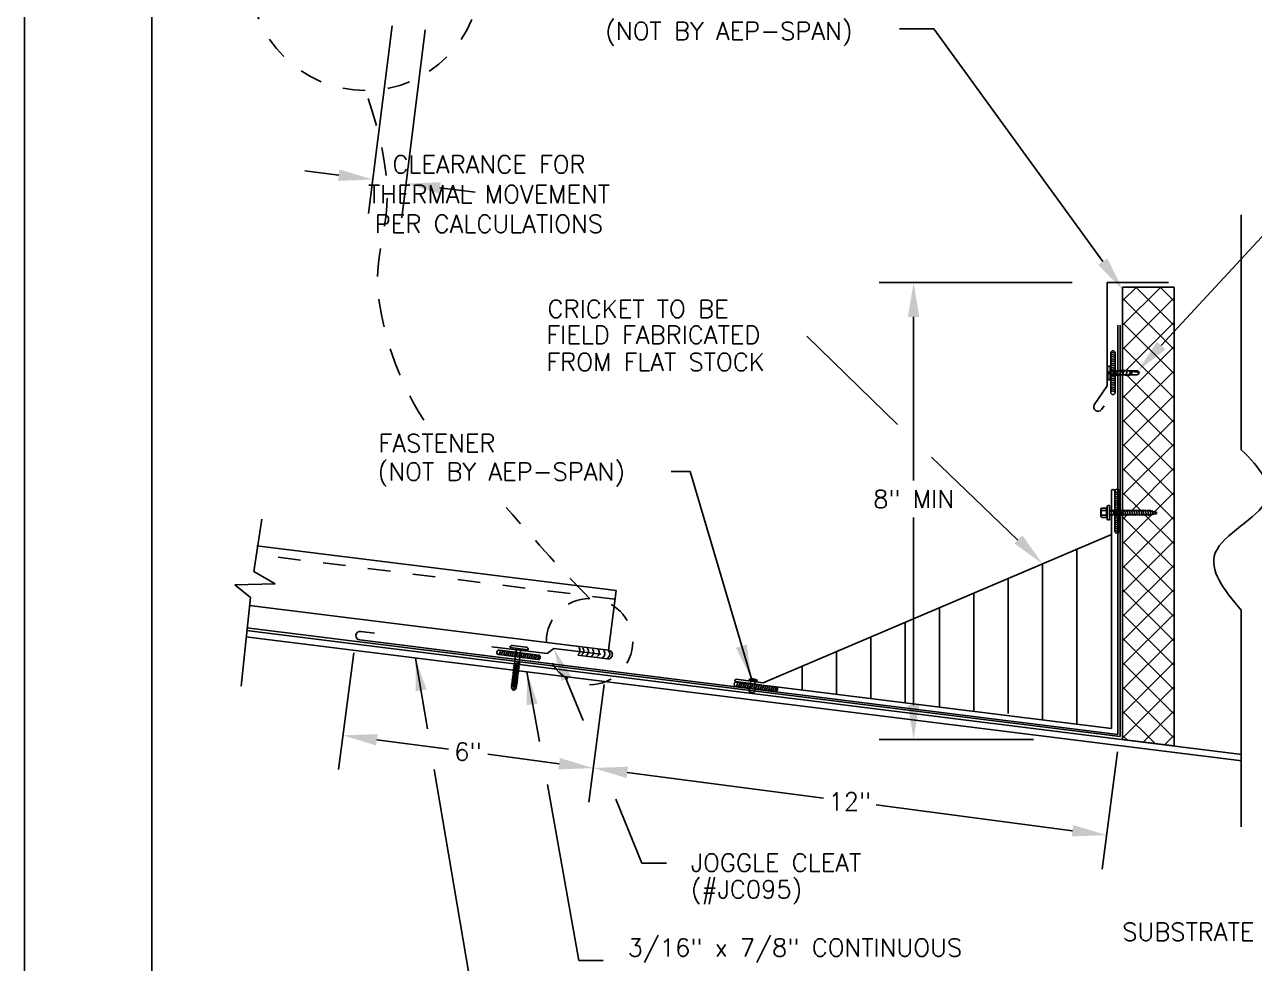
# Model space of a CAD drawing. Extents: x 109.9 to 118.4, y -49.8 to -38.8.
# Drawn here: x 109.92 to 115.36, y -47.36 to -43.22 of the extents above; entities that cross this region are included whole.
import ezdxf

# ---------------------------------------------------------------- set-up
doc = ezdxf.new("R2010")
doc.units = 0
doc.header["$LTSCALE"] = 0.5
doc.header["$MEASUREMENT"] = 0
for name, pattern in [('DASHED', [0.75, 0.5, -0.25]), ('DASHED2', [0.375, 0.25, -0.125]), ('HIDDEN2', [0.1875, 0.125, -0.0625])]:
    doc.linetypes.add(name, pattern=pattern)
for name, color, linetype in [('BORDER', 9, 'CONTINUOUS'), ('DIM', 4, 'CONTINUOUS'), ('DWG', 2, 'CONTINUOUS')]:
    doc.layers.add(name, color=color, linetype=linetype)
doc.styles.get("Standard").update_dxf_attribs({"font": 'romans.shx'})

msp = doc.modelspace()

# ---------------------------------------------------------------- linework, layer by layer
at = {"layer": 'BORDER'}
for p, q in [((109.9236, -38.8404), (109.9236, -49.8404)), ((110.4861, -39.2779), (110.4861, -49.4029))]:
    msp.add_line(p, q, dxfattribs=at)
at = {"layer": 'DIM', "color": 5}
for p, q in [((111.5473, -43.2209), (111.444, -44.0505)), ((111.6932, -43.2391), (111.5899, -44.0686)), ((114.9463, -44.6341), (115.733, -43.7824)), ((111.3122, -43.8811), (111.1615, -43.8623)), ((111.7592, -43.9368), (111.9149, -43.9561)), ((114.5526, -44.3553), (113.7004, -44.3553)), ((113.8522, -44.5071), (113.8522, -45.2304)), ((112.8647, -45.1899), (112.7803, -45.1899)), ((113.8522, -46.2226), (113.8522, -45.3936)), ((111.3779, -45.9911), (111.3103, -46.5065)), ((112.4846, -46.1313), (112.4164, -46.6514)), ((112.4846, -46.1313), (112.4166, -46.6506)), ((111.4806, -46.3757), (111.7961, -46.417)), ((114.3824, -46.3744), (113.7004, -46.3744)), ((112.2856, -46.4812), (111.9701, -46.4398)), ((114.7529, -46.4282), (114.685, -46.9475)), ((112.5868, -46.5198), (113.4545, -46.6333)), ((114.5541, -46.7773), (113.6864, -46.6637)), ((112.6515, -46.9201), (112.7597, -46.9201)), ((112.3721, -47.3513), (112.4803, -47.3513))]:
    msp.add_line(p, q, dxfattribs=at)
for points in [[(114.6881, -44.2629), (113.941, -43.2344), (113.7892, -43.2344)], [(113.7807, -44.9819), (113.381, -44.5923)], [(114.3122, -45.493), (113.9308, -45.1262)], [(113.1359, -46.1066), (112.8647, -45.1899)], [(111.6506, -46.0143), (111.7034, -46.3273)], [(112.1435, -46.0757), (112.1995, -46.3834)], [(112.3124, -46.0968), (112.3921, -46.2898)], [(111.7337, -46.5073), (111.9384, -47.7124)], [(112.2341, -46.5737), (112.3721, -47.3513)], [(112.5358, -46.6376), (112.6515, -46.9201)]]:
    msp.add_lwpolyline(points, dxfattribs=at)
for points in [[(111.3153, -43.856), (111.309, -43.9062), (111.4628, -43.8998)], [(111.7624, -43.9117), (111.7561, -43.9619), (111.6086, -43.918)], [(114.7087, -44.2483), (114.7759, -44.3867), (114.6674, -44.2776)], [(113.8269, -44.5071), (113.8775, -44.5071), (113.8522, -44.3553)], [(114.9649, -44.6512), (114.8433, -44.7456), (114.9277, -44.6169)], [(114.297, -45.508), (114.333, -45.4724), (114.4217, -45.5982)], [(112.2954, -46.1152), (112.2626, -45.9717), (112.3402, -46.0968)], [(113.0665, -45.9692), (113.1148, -45.9541), (113.1359, -46.1066)], [(111.652, -46.1616), (111.6506, -46.0143), (111.6997, -46.1532)], [(112.1427, -46.223), (112.1435, -46.0757), (112.1905, -46.2153)], [(113.8269, -46.2226), (113.8775, -46.2226), (113.8522, -46.3744)], [(111.4839, -46.3506), (111.4773, -46.4008), (111.3301, -46.356)], [(112.2889, -46.4561), (112.2824, -46.5063), (112.4362, -46.5009)], [(112.5901, -46.4947), (112.5835, -46.5448), (112.4363, -46.5001)], [(114.5574, -46.7522), (114.5509, -46.8024), (114.7047, -46.797)]]:
    msp.add_solid(points, dxfattribs=at)
at = {"layer": 'DWG', "color": 46}
for p, q in [((115.3003, -44.0565), (115.3003, -45.0942)), ((114.7759, -44.4362), (114.8368, -44.3753)), ((114.7759, -44.5436), (114.9441, -44.3753)), ((115.0036, -44.5445), (114.8344, -44.3753)), ((115.0036, -44.4371), (114.9418, -44.3753)), ((114.7759, -44.6509), (115.0036, -44.4232)), ((115.0036, -44.6518), (114.7759, -44.4241)), ((115.0036, -44.7592), (114.7759, -44.5315)), ((114.7886, -44.7456), (115.0036, -44.5306)), ((114.7236, -44.6717), (114.7435, -44.6775)), ((114.7244, -44.6624), (114.7435, -44.668)), ((114.7759, -44.8656), (115.0036, -44.6379)), ((115.0036, -44.8665), (114.7759, -44.6388)), ((114.7201, -44.7241), (114.7165, -44.7242)), ((114.7201, -44.7241), (114.7201, -44.7849)), ((114.7235, -44.6906), (114.7434, -44.6965)), ((114.7235, -44.7001), (114.7434, -44.706)), ((114.7235, -44.7096), (114.7434, -44.7154)), ((114.7235, -44.7191), (114.7434, -44.7249)), ((114.7236, -44.6811), (114.7435, -44.687)), ((114.7097, -44.7502), (114.7097, -44.7294)), ((114.7099, -44.7589), (114.7099, -44.7797)), ((114.7115, -44.7519), (114.7183, -44.7519)), ((114.7115, -44.7572), (114.7183, -44.7572)), ((114.7183, -44.7519), (114.7183, -44.7572)), ((114.7204, -44.7456), (114.7201, -44.7456)), ((114.7207, -44.7635), (114.7201, -44.7635)), ((114.7204, -44.7456), (114.8433, -44.7456)), ((114.7207, -44.7635), (114.8409, -44.7635)), ((114.7233, -44.7665), (114.7432, -44.7724)), ((114.7233, -44.776), (114.7432, -44.7819)), ((114.7234, -44.7286), (114.7433, -44.7344)), ((114.7234, -44.7381), (114.7433, -44.7439)), ((114.7234, -44.7476), (114.7433, -44.7534)), ((114.7234, -44.757), (114.7433, -44.7629)), ((114.7324, -44.7635), (114.7333, -44.7668)), ((114.7333, -44.7668), (114.7407, -44.7419)), ((114.741, -44.7419), (114.7419, -44.7456)), ((114.7466, -44.7635), (114.7475, -44.7669)), ((114.7475, -44.7669), (114.7549, -44.742)), ((114.7549, -44.742), (114.7558, -44.7456)), ((114.761, -44.7635), (114.7618, -44.7662)), ((114.7618, -44.7662), (114.7691, -44.7413)), ((114.7691, -44.7413), (114.7703, -44.7456)), ((114.7752, -44.7635), (114.776, -44.7665)), ((114.7759, -44.9729), (115.0036, -44.7452)), ((114.776, -44.7665), (114.7834, -44.7416)), ((114.7834, -44.7416), (114.7844, -44.7456)), ((114.7897, -44.7635), (114.7905, -44.7667)), ((114.7905, -44.7667), (114.7981, -44.7413)), ((115.0036, -44.9738), (114.7932, -44.7635)), ((114.7981, -44.7413), (114.7992, -44.7456)), ((114.8038, -44.7633), (114.8048, -44.7669)), ((114.8048, -44.7669), (114.8121, -44.742)), ((114.8121, -44.742), (114.8127, -44.7455)), ((114.8501, -44.7526), (114.8183, -44.7483)), ((114.8501, -44.7526), (114.8409, -44.7635)), ((114.8433, -44.7456), (114.8501, -44.7526)), ((114.7166, -44.7849), (114.7201, -44.7849)), ((114.7231, -44.8329), (114.7431, -44.8388)), ((114.7232, -44.795), (114.7432, -44.8008)), ((114.7232, -44.8045), (114.7431, -44.8103)), ((114.7232, -44.814), (114.7431, -44.8198)), ((114.7232, -44.8235), (114.7431, -44.8293)), ((114.7233, -44.7855), (114.7432, -44.7913)), ((114.7759, -45.0803), (115.0036, -44.8526)), ((115.0036, -45.0812), (114.7759, -44.8535)), ((114.7759, -45.1876), (115.0036, -44.9599)), ((115.0036, -45.1885), (114.7759, -44.9608)), ((114.7759, -45.2949), (115.0036, -45.0672)), ((115.0036, -45.2958), (114.7759, -45.0681)), ((115.0036, -45.4032), (114.7759, -45.1755)), ((114.8162, -45.362), (115.0036, -45.1746)), ((114.7407, -45.3611), (114.7407, -45.276)), ((114.7614, -45.2855), (114.7415, -45.2797)), ((114.7614, -45.295), (114.7415, -45.2892)), ((114.7614, -45.3045), (114.7415, -45.2987)), ((114.7614, -45.314), (114.7415, -45.3082)), ((114.7614, -45.3235), (114.7415, -45.3177)), ((114.8547, -45.3617), (114.7759, -45.2828)), ((114.9189, -45.3666), (115.0036, -45.2819)), ((114.68, -45.3876), (114.68, -45.3568)), ((114.7042, -45.3517), (114.6838, -45.3517)), ((114.7042, -45.362), (114.6838, -45.362)), ((114.7042, -45.3919), (114.7042, -45.3525)), ((114.7082, -45.3434), (114.7055, -45.3499)), ((114.7082, -45.3464), (114.7082, -45.3434)), ((114.7082, -45.3464), (114.7082, -45.3978)), ((114.7168, -45.3402), (114.7114, -45.3402)), ((114.7184, -45.4026), (114.7184, -45.3418)), ((114.7298, -45.3851), (114.7239, -45.3593)), ((114.7399, -45.3851), (114.7341, -45.3593)), ((114.7614, -45.333), (114.7415, -45.3272)), ((114.7614, -45.3424), (114.7415, -45.3367)), ((114.7614, -45.3519), (114.7415, -45.3462)), ((114.7614, -45.3614), (114.7415, -45.3556)), ((114.7614, -45.3709), (114.7415, -45.3651)), ((114.7614, -45.3804), (114.7415, -45.3746)), ((114.75, -45.3851), (114.7442, -45.3593)), ((114.7602, -45.3851), (114.7543, -45.3593)), ((114.7703, -45.3851), (114.7645, -45.3593)), ((114.7804, -45.3851), (114.7746, -45.3593)), ((114.7759, -45.5096), (114.91, -45.3756)), ((114.7906, -45.3851), (114.7847, -45.3593)), ((114.8007, -45.3851), (114.7948, -45.3593)), ((114.8108, -45.3851), (114.805, -45.3593)), ((114.821, -45.3851), (114.8151, -45.3593)), ((114.8311, -45.3851), (114.8252, -45.3593)), ((114.8412, -45.3851), (114.8354, -45.3593)), ((114.8513, -45.3851), (114.8455, -45.3593)), ((114.8615, -45.3851), (114.8556, -45.3593)), ((114.8716, -45.3851), (114.8658, -45.3593)), ((114.8817, -45.3851), (114.8759, -45.3593)), ((114.8921, -45.3859), (114.886, -45.3593)), ((114.902, -45.3851), (114.8962, -45.3593)), ((114.9115, -45.3823), (114.9069, -45.3621)), ((114.921, -45.3795), (114.9177, -45.3649)), ((110.972, -45.4011), (110.9364, -45.6319)), ((114.7042, -45.3825), (114.6838, -45.3825)), ((114.7042, -45.3928), (114.6838, -45.3928)), ((114.7082, -45.4011), (114.7055, -45.3945)), ((114.7082, -45.3981), (114.7082, -45.4011)), ((114.7168, -45.4042), (114.7114, -45.4042)), ((114.7168, -45.4042), (114.7114, -45.4042)), ((114.7614, -45.3899), (114.7415, -45.3841)), ((114.7614, -45.3994), (114.7415, -45.3936)), ((114.7614, -45.4089), (114.7415, -45.4031)), ((114.7614, -45.4183), (114.7415, -45.4126)), ((114.7614, -45.4278), (114.7415, -45.4221)), ((114.7614, -45.4373), (114.7415, -45.4315)), ((114.7759, -45.4023), (114.7973, -45.3809)), ((114.7759, -45.617), (115.0036, -45.3893)), ((115.0036, -45.6179), (114.7759, -45.3902)), ((115.0036, -45.5105), (114.8743, -45.3812)), ((114.7614, -45.4468), (114.7415, -45.441)), ((114.7607, -45.4561), (114.7415, -45.4505)), ((114.5735, -45.5336), (114.5735, -46.3074)), ((114.7759, -45.7243), (115.0036, -45.4966)), ((115.0036, -45.7252), (114.7759, -45.4975)), ((110.9364, -45.6319), (111.031, -45.6871)), ((114.4217, -45.5982), (114.4217, -46.2885)), ((114.7759, -45.8316), (115.0036, -45.6039)), ((115.0036, -45.8325), (114.7759, -45.6048)), ((111.031, -45.6871), (110.8531, -45.6914)), ((110.8531, -45.6914), (110.922, -45.7468)), ((114.2699, -45.6628), (114.2699, -46.2588)), ((110.922, -45.7468), (110.8806, -46.1394)), ((114.1181, -45.7274), (114.1181, -46.2506)), ((114.7759, -45.939), (115.0036, -45.7113)), ((115.0036, -45.9399), (114.7759, -45.7122)), ((113.9663, -45.792), (113.9663, -46.2317)), ((115.3003, -45.803), (115.3003, -46.7606)), ((113.8145, -45.8566), (113.8145, -46.2128)), ((114.7759, -46.0463), (115.0036, -45.8186)), ((115.0036, -46.0472), (114.7759, -45.8195)), ((113.6627, -45.9211), (113.6627, -46.1939)), ((112.1493, -45.978), (112.0682, -45.9679)), ((112.1405, -45.9667), (112.0795, -45.9591)), ((112.0971, -45.9715), (112.0886, -46.0397)), ((112.1172, -45.974), (112.1098, -46.0339)), ((114.7759, -46.1537), (115.0036, -45.926)), ((115.0036, -46.1545), (114.7759, -45.9268)), ((112.0286, -45.9804), (112.0204, -45.9995)), ((112.038, -45.9816), (112.0298, -46.0006)), ((112.0475, -45.9828), (112.0392, -46.0018)), ((112.0569, -45.9839), (112.0487, -46.003)), ((112.0663, -45.9851), (112.0581, -46.0042)), ((112.0757, -45.9863), (112.0675, -46.0053)), ((112.0851, -45.9875), (112.0769, -46.0065)), ((112.0945, -45.9886), (112.0863, -46.0077)), ((112.1039, -45.9898), (112.0957, -46.0089)), ((112.1134, -45.991), (112.1051, -46.01)), ((112.1228, -45.9921), (112.1146, -46.0112)), ((112.1322, -45.9933), (112.124, -46.0124)), ((112.1416, -45.9945), (112.1334, -46.0135)), ((112.151, -45.9957), (112.1428, -46.0147)), ((112.1604, -45.9968), (112.1522, -46.0159)), ((112.1698, -45.998), (112.1616, -46.0171)), ((112.1793, -45.9992), (112.171, -46.0182)), ((112.1887, -46.0004), (112.1805, -46.0194)), ((112.1978, -46.0023), (112.1899, -46.0206)), ((113.5109, -45.9857), (113.5109, -46.175)), ((112.1072, -46.0801), (112.0793, -46.0878)), ((112.083, -46.085), (112.0793, -46.0878)), ((112.1082, -46.0726), (112.0803, -46.0803)), ((112.0839, -46.0775), (112.0803, -46.0803)), ((112.1091, -46.065), (112.0812, -46.0727)), ((112.0848, -46.0699), (112.0812, -46.0727)), ((112.1101, -46.0575), (112.0822, -46.0652)), ((112.0858, -46.0624), (112.0822, -46.0652)), ((112.1041, -46.0792), (112.083, -46.085)), ((112.0837, -46.0793), (112.083, -46.085)), ((112.111, -46.05), (112.0831, -46.0576)), ((112.0867, -46.0548), (112.0831, -46.0576)), ((112.105, -46.0716), (112.0839, -46.0775)), ((112.0846, -46.0718), (112.0839, -46.0775)), ((112.112, -46.0424), (112.084, -46.0501)), ((112.0877, -46.0473), (112.084, -46.0501)), ((112.106, -46.0641), (112.0848, -46.0699)), ((112.0855, -46.0643), (112.0848, -46.0699)), ((112.1129, -46.0349), (112.085, -46.0425)), ((112.0886, -46.0397), (112.085, -46.0425)), ((112.1069, -46.0566), (112.0858, -46.0624)), ((112.0865, -46.0567), (112.0858, -46.0624)), ((112.1079, -46.049), (112.0867, -46.0548)), ((112.0874, -46.0492), (112.0867, -46.0548)), ((112.1088, -46.0415), (112.0877, -46.0473)), ((112.0884, -46.0416), (112.0877, -46.0473)), ((112.1098, -46.0339), (112.0886, -46.0397)), ((112.1039, -46.0811), (112.1032, -46.0867)), ((112.1048, -46.0735), (112.1041, -46.0792)), ((112.1072, -46.0801), (112.1041, -46.0792)), ((112.1058, -46.066), (112.105, -46.0716)), ((112.1082, -46.0726), (112.105, -46.0716)), ((112.1067, -46.0584), (112.106, -46.0641)), ((112.1091, -46.065), (112.106, -46.0641)), ((112.1076, -46.0509), (112.1069, -46.0566)), ((112.1101, -46.0575), (112.1069, -46.0566)), ((112.1086, -46.0433), (112.1079, -46.049)), ((112.111, -46.05), (112.1079, -46.049)), ((112.1095, -46.0358), (112.1088, -46.0415)), ((112.112, -46.0424), (112.1088, -46.0415)), ((112.1129, -46.0349), (112.1098, -46.0339)), ((113.3591, -46.0503), (113.3591, -46.1561)), ((114.7759, -46.261), (115.0036, -46.0333)), ((115.0036, -46.2619), (114.7759, -46.0342)), ((112.1007, -46.133), (112.0728, -46.1406)), ((112.0764, -46.1378), (112.0728, -46.1406)), ((112.1016, -46.1254), (112.0737, -46.1331)), ((112.0773, -46.1303), (112.0737, -46.1331)), ((112.1025, -46.1179), (112.0746, -46.1256)), ((112.0782, -46.1227), (112.0746, -46.1256)), ((112.0761, -46.1397), (112.0753, -46.1467)), ((112.1035, -46.1103), (112.0756, -46.118)), ((112.0792, -46.1152), (112.0756, -46.118)), ((112.0975, -46.132), (112.0764, -46.1378)), ((112.0771, -46.1322), (112.0764, -46.1378)), ((112.1044, -46.1028), (112.0765, -46.1105)), ((112.0801, -46.1076), (112.0765, -46.1105)), ((112.0985, -46.1245), (112.0773, -46.1303)), ((112.078, -46.1246), (112.0773, -46.1303)), ((112.1054, -46.0952), (112.0775, -46.1029)), ((112.0811, -46.1001), (112.0775, -46.1029)), ((112.0994, -46.1169), (112.0782, -46.1227)), ((112.079, -46.1171), (112.0782, -46.1227)), ((112.1063, -46.0877), (112.0784, -46.0954)), ((112.082, -46.0926), (112.0784, -46.0954)), ((112.1003, -46.1094), (112.0792, -46.1152)), ((112.0799, -46.1095), (112.0792, -46.1152)), ((112.1013, -46.1018), (112.0801, -46.1076)), ((112.0808, -46.102), (112.0801, -46.1076)), ((112.1022, -46.0943), (112.0811, -46.1001)), ((112.0818, -46.0944), (112.0811, -46.1001)), ((112.1032, -46.0867), (112.082, -46.0926)), ((112.0827, -46.0869), (112.082, -46.0926)), ((112.0841, -46.158), (112.0863, -46.1399)), ((112.0973, -46.1339), (112.0954, -46.1492)), ((112.0982, -46.1263), (112.0975, -46.132)), ((112.1007, -46.133), (112.0975, -46.132)), ((112.0992, -46.1188), (112.0985, -46.1245)), ((112.1016, -46.1254), (112.0985, -46.1245)), ((112.1001, -46.1113), (112.0994, -46.1169)), ((112.1025, -46.1179), (112.0994, -46.1169)), ((112.101, -46.1037), (112.1003, -46.1094)), ((112.1035, -46.1103), (112.1003, -46.1094)), ((112.102, -46.0962), (112.1013, -46.1018)), ((112.1044, -46.1028), (112.1013, -46.1018)), ((112.1029, -46.0886), (112.1022, -46.0943)), ((112.1054, -46.0952), (112.1022, -46.0943)), ((112.1063, -46.0877), (112.1032, -46.0867)), ((113.0773, -46.1215), (113.0691, -46.1405)), ((113.0867, -46.1226), (113.0785, -46.1417)), ((113.0961, -46.1238), (113.0879, -46.1429)), ((113.1055, -46.125), (113.0973, -46.144)), ((113.115, -46.1261), (113.1068, -46.1452)), ((113.1244, -46.1273), (113.1162, -46.1464)), ((113.1245, -46.1091), (113.1621, -46.1138)), ((113.1265, -46.1118), (113.1245, -46.1091)), ((113.1338, -46.1285), (113.1256, -46.1475)), ((113.1265, -46.1118), (113.1595, -46.1159)), ((113.1336, -46.1127), (113.13, -46.1417)), ((113.1432, -46.1297), (113.135, -46.1487)), ((113.1526, -46.1308), (113.1444, -46.1499)), ((113.1524, -46.115), (113.1488, -46.144)), ((113.162, -46.132), (113.1538, -46.1511)), ((113.1595, -46.1159), (113.1621, -46.1138)), ((113.1714, -46.1332), (113.1632, -46.1522)), ((113.1809, -46.1344), (113.1727, -46.1534)), ((113.1903, -46.1355), (113.1821, -46.1546)), ((113.1997, -46.1367), (113.1915, -46.1558)), ((113.2091, -46.1379), (113.2009, -46.1569)), ((113.2185, -46.139), (113.2103, -46.1581)), ((112.0753, -46.1467), (112.0841, -46.158)), ((112.0954, -46.1492), (112.0841, -46.158)), ((113.1272, -46.1638), (113.1272, -46.1639)), ((113.1277, -46.1656), (113.1452, -46.1678)), ((113.1461, -46.1662), (113.1461, -46.1662)), ((113.2279, -46.1402), (113.2197, -46.1593)), ((113.2374, -46.1414), (113.2291, -46.1604)), ((113.2464, -46.1433), (113.2386, -46.1616)), ((114.7759, -46.3683), (115.0036, -46.1406)), ((115.0036, -46.3692), (114.7759, -46.1415)), ((114.8659, -46.3856), (115.0036, -46.248)), ((114.9193, -46.3923), (114.7759, -46.2489)), ((114.7967, -46.377), (114.7759, -46.3562)), ((114.9614, -46.3975), (115.0036, -46.3553))]:
    msp.add_line(p, q, dxfattribs=at)
at = {"layer": 'DWG'}
for p, q in [((114.7076, -44.3553), (114.7076, -44.8115)), ((114.9781, -44.3553), (114.7076, -44.3553)), ((114.7759, -46.3744), (114.7759, -44.3753)), ((115.0036, -44.3753), (114.7759, -44.3753)), ((115.0036, -44.3753), (115.0036, -46.4028)), ((114.7545, -46.3519), (114.7545, -44.543)), ((114.7653, -46.3616), (114.7653, -44.543)), ((114.7076, -44.8115), (114.6505, -44.8956)), ((114.6938, -44.8993), (114.6819, -44.9169)), ((114.7269, -45.4684), (114.7269, -45.276)), ((114.7269, -45.4684), (113.1874, -46.1233)), ((114.7269, -45.4684), (114.7269, -46.3265)), ((115.3021, -46.4692), (110.9016, -45.921)), ((115.3021, -46.44), (110.9039, -45.8922)), ((114.7653, -46.3616), (110.9063, -45.881)), ((111.4694, -45.9045), (111.409, -45.897)), ((111.9216, -45.9991), (111.4044, -45.9347)), ((114.7545, -46.3519), (111.9216, -45.9991)), ((113.067, -46.1188), (113.1767, -46.1325)), ((113.0683, -46.1085), (113.1874, -46.1233)), ((114.7269, -46.3265), (113.2216, -46.139)), ((114.7146, -46.347), (114.7146, -46.3478)), ((114.7759, -46.3744), (115.0036, -46.4028)), ((115.0036, -46.4028), (114.7759, -46.3744))]:
    msp.add_line(p, q, dxfattribs=at)
at = {"layer": 'DWG', "color": 46, "linetype": 'HIDDEN2'}
msp.add_line((112.5325, -45.7544), (110.9457, -45.5567), dxfattribs=at)
at = {"layer": 'DWG', "color": 46}
for points in [[(114.7435, -44.6663), (114.7431, -44.8402, -1), (114.7231, -44.8401), (114.7236, -44.6663, -1)], [(114.7415, -45.4522), (114.7415, -45.2784, -1), (114.7614, -45.2784), (114.7614, -45.4522, -1)], [(112.1915, -46.0208), (112.019, -45.9993, -1), (112.0215, -45.9795), (112.194, -46.001, -1)], [(113.2402, -46.1618), (113.0677, -46.1403, -1), (113.0702, -46.1206), (113.2427, -46.1421, -1)]]:
    msp.add_lwpolyline(points, format="xyb", close=True, dxfattribs=at)
at = {"layer": 'DWG', "color": 46, "const_width": 0.00342}
msp.add_lwpolyline([(114.7202, -45.3978), (114.7202, -45.3467)], dxfattribs=at)
at = {"layer": 'DWG'}
for points in [[(110.9504, -45.5189), (112.5372, -45.7165), (112.5044, -45.9801), (110.9176, -45.7825)], [(112.4697, -45.9975), (112.2626, -45.9717), (112.2326, -45.995), (111.9878, -45.9645)]]:
    msp.add_lwpolyline(points, dxfattribs=at)
msp.add_lwpolyline([(112.5044, -45.9801), (112.5044, -45.9801, -0.414214), (112.5208, -46.0013), (112.5208, -46.0013, -0.414214), (112.4997, -46.0178), (112.3679, -46.0014)], format="xyb", dxfattribs=at)
at = {"layer": 'DWG', "color": 46}
for points in [[(113.13, -46.1417, 0.30276), (113.1255, -46.1469), (113.1242, -46.1577, 0.30276), (113.1272, -46.1638)], [(113.1488, -46.144, -0.30276), (113.1519, -46.1501), (113.1505, -46.161, -0.30276), (113.1461, -46.1662)]]:
    msp.add_lwpolyline(points, format="xyb", dxfattribs=at)
at = {"layer": 'DWG', "color": 5, "linetype": 'DASHED2', "ltscale": 0.5}
for centre, radius in [((111.4299, -42.9981), 0.5088), ((112.42, -45.9421), 0.1908)]:
    msp.add_circle(centre, radius, dxfattribs=at)
at = {"layer": 'DWG', "color": 46}
for centre, radius, start, end in [((114.7166, -44.7313), 0.00712, 90.7397, 164.9666), ((114.7114, -44.7502), 0.00171, 180.7397, 270.7397), ((114.7116, -44.7589), 0.00171, 90.7397, 180.7397), ((114.7167, -44.7778), 0.00712, 195.0334, 269.2603), ((114.8247, -44.7545), 0.00895, 89.0749, 272.2729), ((114.6854, -45.3568), 0.00539, 107.7664, 252.2336), ((114.7024, -45.3722), 0.0213, 151.1249, 208.8751), ((114.7073, -45.3525), 0.00319, 125.6681, 180), ((114.7114, -45.3434), 0.00319, 90, 180), ((114.7168, -45.3418), 0.00159, 0, 90), ((114.7189, -45.3588), 0.00509, 264.489, 353.9203), ((114.729, -45.3588), 0.00509, 186.0797, 353.9203), ((114.7391, -45.3588), 0.00509, 186.0797, 353.9203), ((114.7493, -45.3588), 0.00509, 186.0797, 353.9203), ((114.7594, -45.3588), 0.00509, 186.0797, 353.9203), ((114.7695, -45.3588), 0.00509, 186.0797, 353.9203), ((114.7796, -45.3588), 0.00509, 186.0797, 353.9203), ((114.7898, -45.3588), 0.00509, 186.0797, 353.9203), ((114.7999, -45.3588), 0.00509, 186.0797, 353.9203), ((114.81, -45.3588), 0.00509, 186.0797, 353.9203), ((114.8202, -45.3588), 0.00509, 186.0797, 353.9203), ((114.8303, -45.3588), 0.00509, 186.0797, 353.9203), ((114.8404, -45.3588), 0.00509, 186.0797, 353.9203), ((114.8506, -45.3588), 0.00509, 186.0797, 353.9203), ((114.8607, -45.3588), 0.00509, 186.0797, 353.9203), ((114.8708, -45.3588), 0.00509, 186.0797, 353.9203), ((114.8809, -45.3588), 0.00509, 186.0797, 353.9203), ((114.8911, -45.3588), 0.00509, 186.0797, 353.9203), ((114.9019, -45.3595), 0.00571, 178.3957, 332.297), ((114.9068, -45.384), 0.00496, 19.932, 193.1165), ((114.9125, -45.3626), 0.00565, 175.4168, 335.2759), ((114.9163, -45.3812), 0.00496, 19.932, 193.1165), ((114.9292, -45.3577), 0.0136, 212.0743, 267.0766), ((114.9317, -45.3817), 0.0109, 106.9844, 168.2232), ((114.6854, -45.3876), 0.00539, 107.7664, 252.2336), ((114.7073, -45.3919), 0.00319, 180, 234.3319), ((114.7114, -45.4011), 0.00319, 180, 270), ((114.7168, -45.4026), 0.00159, 270, 360), ((114.7247, -45.3857), 0.00509, 6.0797, 173.9203), ((114.7349, -45.3857), 0.00509, 6.0797, 173.9203), ((114.745, -45.3857), 0.00509, 6.0797, 173.9203), ((114.7551, -45.3857), 0.00509, 6.0797, 173.9203), ((114.7652, -45.3857), 0.00509, 6.0797, 173.9203), ((114.7754, -45.3857), 0.00509, 6.0797, 173.9203), ((114.7855, -45.3857), 0.00509, 6.0797, 173.9203), ((114.7956, -45.3857), 0.00509, 6.0797, 173.9203), ((114.8058, -45.3857), 0.00509, 6.0797, 173.9203), ((114.8159, -45.3857), 0.00509, 6.0797, 173.9203), ((114.826, -45.3857), 0.00509, 6.0797, 173.9203), ((114.8362, -45.3857), 0.00509, 6.0797, 173.9203), ((114.8463, -45.3857), 0.00509, 6.0797, 173.9203), ((114.8564, -45.3857), 0.00509, 6.0797, 173.9203), ((114.8665, -45.3857), 0.00509, 6.0797, 173.9203), ((114.8767, -45.3857), 0.00509, 6.0797, 173.9203), ((114.8868, -45.3857), 0.00509, 6.0797, 173.9203), ((114.897, -45.3857), 0.00509, 6.0797, 173.9203), ((112.0783, -45.9692), 0.0101, 82.8905, 172.8905), ((112.1392, -45.9768), 0.0101, 352.8905, 82.8905), ((112.3585, -45.9817), 0.0193, 298.5455, 47.4122), ((112.3752, -45.9829), 0.0193, 298.5455, 47.4122), ((112.3963, -45.9855), 0.0193, 298.5455, 47.4122), ((112.4191, -45.9894), 0.0193, 298.5455, 47.4122), ((112.444, -45.991), 0.0193, 298.5455, 47.4122), ((112.4686, -45.9949), 0.0193, 298.5455, 47.4122), ((112.4902, -45.997), 0.0193, 298.5455, 47.4122), ((112.0841, -46.158), 0.0182, 49.1368, 116.6441), ((113.1389, -46.1468), 0.0403, 54.8271, 110.9721), ((113.1296, -46.1642), 0.00237, 172.8996, 217.2856), ((113.1437, -46.1659), 0.00237, 308.5136, 352.8996)]:
    msp.add_arc(centre, radius, start, end, dxfattribs=at)
at = {"layer": 'DWG'}
for centre, radius, start, end in [((114.6667, -44.9055), 0.019, 148.5347, 323.0818), ((114.7338, -45.276), 0.00694, 0, 180), ((111.4067, -45.9158), 0.019, 82.9, 262.9), ((113.0677, -46.1137), 0.00521, 82.8996, 262.8996)]:
    msp.add_arc(centre, radius, start, end, dxfattribs=at)
at = {"layer": 'DWG', "color": 5, "linetype": 'DASHED', "ltscale": 0.5}
msp.add_open_spline([(111.6878, -44.9636), (111.5526, -44.7533), (111.3931, -44.212), (111.6006, -43.9949), (111.4299, -43.507)], degree=3, knots=[5.662524, 5.662524, 5.662524, 5.662524, 11.863328, 18.458555, 18.458555, 18.458555, 18.458555], dxfattribs=at)
at = {"layer": 'DWG', "color": 46}
msp.add_open_spline([(115.3003, -45.0942), (115.3831, -45.1736), (115.5077, -45.3401), (115.0807, -45.5253), (115.2225, -45.7132), (115.3003, -45.803)], degree=3, knots=[0.1110265, 0.1110265, 0.1110265, 0.1110265, 0.3874495, 0.7100739, 0.9958355, 0.9958355, 0.9958355, 0.9958355], dxfattribs=at)
at = {"layer": 'DWG', "color": 5, "linetype": 'DASHED', "ltscale": 0.5}
msp.add_open_spline([(112.42, -45.7513), (112.2897, -45.6179), (112.2004, -45.5203), (112.0521, -45.3485)], degree=3, dxfattribs=at)

# ---------------------------------------------------------------- texts
at = {"layer": 'DIM'}
for s, p in [('(NOT BY AEP-SPAN)', (112.4895, -43.2829)), ('CRICKET TO BE', (112.2346, -44.5112)), ('FIELD FABRICATED', (112.23, -44.6256)), ('FROM FLAT STOCK', (112.2298, -44.7457)), ('FASTENER', (111.4878, -45.1046)), ('(NOT BY AEP-SPAN)', (111.4837, -45.2303)), ('JOGGLE CLEAT', (112.868, -46.958)), ('(#JC095)', (112.8678, -47.0759)), ('SUBSTRATE', (114.7741, -47.2638)), ('3/16" x 7/8" CONTINUOUS', (112.5886, -47.3332))]:
    msp.add_text(s, height=0.07875, dxfattribs=at).set_placement(p)
at = {"layer": 'DIM', "char_height": 0.07875, "attachment_point": 5}
for s, insert in [('\\A1;CLEARANCE FOR\\PTHERMAL MOVEMENT\\PPER CALCULATIONS', (111.9758, -43.9644)), ('\\A1;8" MIN', (113.8522, -45.312)), ('\\A1;6"', (111.8831, -46.4284)), ('\\A1;12"', (113.5705, -46.6485))]:
    msp.add_mtext(s, dxfattribs=dict(at, insert=insert))

doc.saveas('drawing.dxf')
